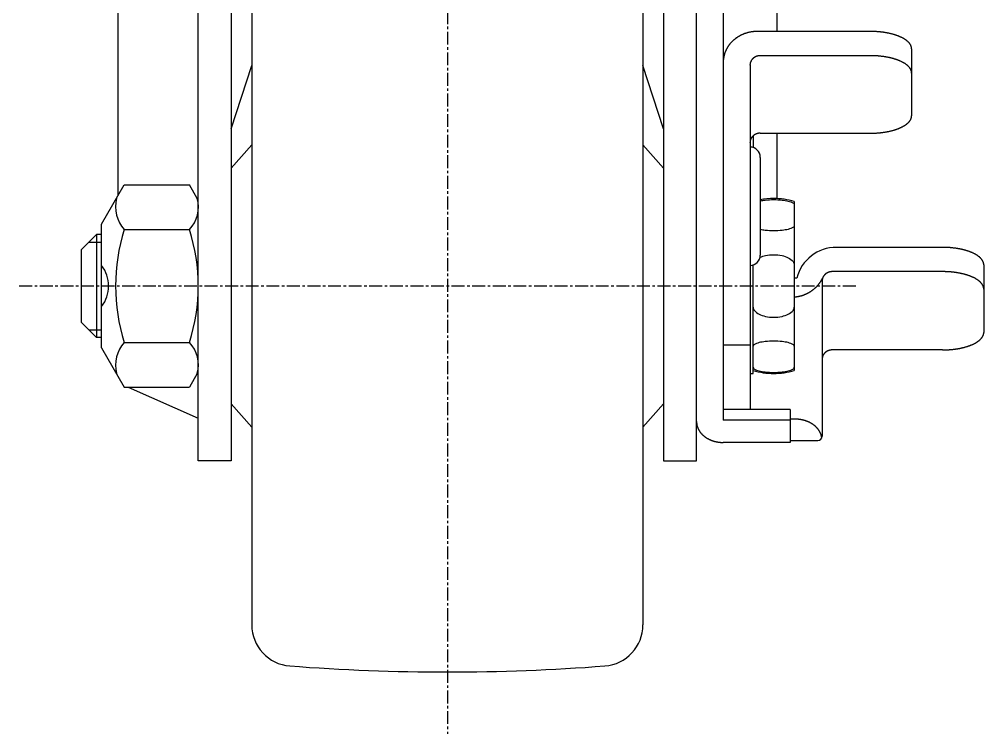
# Model space of a CAD drawing. Extents: x -2312 to -2007, y -802 to -334.
# Drawn here: x -2309 to -2215.3, y -626.9 to -557.5 of the extents above; entities that cross this region are included whole.
import ezdxf

# ---------------------------------------------------------------- set-up
doc = ezdxf.new("R2010")
doc.units = 0
doc.linetypes.add('CENTER', pattern=[2, 1.25, -0.25, 0.25, -0.25])
doc.layers.get('0').update_dxf_attribs({"linetype": 'CONTINUOUS'})
doc.layers.add('CENTER', color=1, linetype='CENTER')

msp = doc.modelspace()

# ---------------------------------------------------------------- linework, layer by layer
at = {"color": 7, "linetype": 'CONTINUOUS'}
for p, q in [((-2299.367, -532.54), (-2299.367, -574.656)), ((-2235.367, -532.54), (-2235.367, -558.669)), ((-2243.167, -600.4), (-2243.167, -546.5)), ((-2291.567, -600.4), (-2291.567, -548.54)), ((-2288.367, -548.54), (-2288.367, -600.4)), ((-2246.367, -548.54), (-2246.367, -600.4)), ((-2286.367, -550.474), (-2286.367, -616.325)), ((-2248.367, -550.474), (-2248.367, -616.325)), ((-2240.567, -552.887), (-2240.567, -596.444)), ((-2226.267, -558.669), (-2237.267, -558.669)), ((-2226.267, -561.026), (-2236.967, -561.026)), ((-2222.267, -560.36), (-2222.267, -566.864)), ((-2288.367, -568.119), (-2286.367, -561.98)), ((-2246.367, -568.119), (-2248.367, -561.98)), ((-2237.967, -561.932), (-2237.967, -595.4)), ((-2236.967, -568.554), (-2226.267, -568.554)), ((-2235.367, -568.554), (-2235.367, -574.906)), ((-2237.667, -568.815), (-2237.667, -569.946)), ((-2286.367, -569.7), (-2288.367, -571.95)), ((-2248.367, -569.7), (-2246.367, -571.95)), ((-2236.967, -570.9), (-2236.967, -580.4)), ((-2300.95, -577.4), (-2298.748, -573.585)), ((-2298.748, -573.585), (-2292.415, -573.585)), ((-2291.656, -574.9), (-2292.415, -573.585)), ((-2233.667, -575.2), (-2233.667, -591.6)), ((-2300.95, -589.4), (-2300.95, -577.4)), ((-2298.748, -577.915), (-2292.399, -577.915)), ((-2301.45, -578.4), (-2302.95, -579.9)), ((-2301.45, -578.4), (-2301.45, -588.4)), ((-2300.95, -578.4), (-2301.45, -578.4)), ((-2302.95, -579.9), (-2302.95, -586.9)), ((-2219.267, -579.647), (-2229.567, -579.647)), ((-2237.667, -589.4), (-2237.667, -581.354)), ((-2215.267, -581.338), (-2215.267, -587.92)), ((-2233.433, -582.624), (-2233.667, -582.624)), ((-2219.267, -582.004), (-2229.967, -582.004)), ((-2230.967, -582.91), (-2230.967, -598)), ((-2301.45, -588.4), (-2302.95, -586.9)), ((-2300.95, -588.4), (-2301.45, -588.4)), ((-2298.748, -588.884), (-2292.399, -588.884)), ((-2240.567, -589.11), (-2237.967, -589.11)), ((-2300.95, -589.4), (-2298.748, -593.215)), ((-2237.667, -591.9), (-2237.667, -589.4)), ((-2219.267, -589.611), (-2229.967, -589.611)), ((-2291.656, -591.9), (-2292.415, -593.215)), ((-2237.967, -591.9), (-2237.667, -591.9)), ((-2298.748, -593.215), (-2292.415, -593.215)), ((-2298.363, -593.215), (-2291.567, -596.25)), ((-2286.367, -597.1), (-2288.367, -594.85)), ((-2248.367, -597.1), (-2246.367, -594.85)), ((-2237.067, -595.4), (-2240.567, -595.4)), ((-2234.067, -595.4), (-2240.567, -595.4)), ((-2234.067, -595.4), (-2234.067, -598.604)), ((-2234.067, -596.444), (-2240.567, -596.444)), ((-2233.567, -596.341), (-2234.067, -596.341)), ((-2234.067, -598.604), (-2240.567, -598.604)), ((-2234.067, -598.4), (-2231.367, -598.4)), ((-2288.367, -600.4), (-2291.567, -600.4)), ((-2246.367, -600.4), (-2243.167, -600.4))]:
    msp.add_line(p, q, dxfattribs=at)
at = {"color": 3, "linetype": 'CONTINUOUS'}
for p, q in [((-2302.2, -579.15), (-2300.95, -579.15)), ((-2302.2, -587.65), (-2300.95, -587.65))]:
    msp.add_line(p, q, dxfattribs=at)
at = {"color": 7, "linetype": 'CONTINUOUS'}
for points in [[(-2236.967, -575.124, -0.028148), (-2236.49, -575.048, -0.025435), (-2235.667, -575.006, -0.025435), (-2234.843, -575.048, -0.034987), (-2234.252, -575.151, -0.0739), (-2233.747, -575.358, -0.264449), (-2233.667, -575.499)], [(-2233.667, -577.548, -0.264449), (-2233.747, -577.689, -0.0739), (-2234.252, -577.896, -0.034987), (-2234.843, -577.999, -0.025435), (-2235.667, -578.04, -0.025435), (-2236.49, -577.999, -0.028148), (-2236.967, -577.923, -0.028148)], [(-2236.989, -580.611, -0.054071), (-2236.476, -580.447, -0.050387), (-2235.667, -580.365, -0.050387), (-2234.857, -580.447, -0.064221), (-2234.252, -580.654, -0.103862), (-2233.788, -581.018, -0.176531), (-2233.667, -581.351)], [(-2237.667, -585.448, 0.176531), (-2237.545, -585.781, 0.103862), (-2237.081, -586.145, 0.064221), (-2236.476, -586.352, 0.050387), (-2235.667, -586.434, 0.050387), (-2234.857, -586.352, 0.064221), (-2234.252, -586.145, 0.103862), (-2233.788, -585.781, 0.176531), (-2233.667, -585.448, 0.176531)], [(-2233.667, -589.252, 0.264449), (-2233.747, -589.11, 0.0739), (-2234.252, -588.903, 0.034987), (-2234.843, -588.801, 0.025435), (-2235.667, -588.759, 0.025435), (-2236.49, -588.801, 0.034987), (-2237.081, -588.903, 0.0739), (-2237.586, -589.11, 0.264449), (-2237.667, -589.252, 0.264449)], [(-2237.667, -591.3, 0.264449), (-2237.586, -591.441, 0.0739), (-2237.081, -591.649, 0.034987), (-2236.49, -591.751, 0.025435), (-2235.667, -591.793, 0.025435), (-2234.843, -591.751, 0.034987), (-2234.252, -591.649, 0.0739), (-2233.747, -591.441, 0.264449), (-2233.667, -591.3, 0.264449)]]:
    msp.add_lwpolyline(points, format="xyb", dxfattribs=at)
for points in [[(-2237.27, -558.669, 0), (-2237.31, -558.669, 0), (-2237.35, -558.67, 0), (-2237.39, -558.671, 0), (-2237.43, -558.673, 0), (-2237.47, -558.675, 0), (-2237.51, -558.677, 0), (-2237.55, -558.68, 0), (-2237.59, -558.684, 0), (-2237.63, -558.687, 0), (-2237.67, -558.692, 0), (-2237.71, -558.696, 0), (-2237.75, -558.701, 0), (-2237.79, -558.707, 0), (-2237.83, -558.713, 0), (-2237.87, -558.72, 0), (-2237.91, -558.727, 0), (-2237.95, -558.734, 0), (-2237.99, -558.742, 0), (-2238.03, -558.75, 0), (-2238.07, -558.759, 0), (-2238.11, -558.768, 0), (-2238.15, -558.777, 0), (-2238.19, -558.787, 0), (-2238.22, -558.798, 0), (-2238.26, -558.809, 0), (-2238.3, -558.82, 0), (-2238.34, -558.832, 0), (-2238.38, -558.844, 0), (-2238.42, -558.857, 0), (-2238.45, -558.87, 0), (-2238.49, -558.883, 0), (-2238.53, -558.897, 0), (-2238.57, -558.911, 0), (-2238.6, -558.926, 0), (-2238.64, -558.941, 0), (-2238.68, -558.956, 0), (-2238.71, -558.972, 0), (-2238.75, -558.988, 0), (-2238.79, -559.005, 0), (-2238.82, -559.022, 0), (-2238.86, -559.04, 0), (-2238.89, -559.058, 0), (-2238.93, -559.076, 0), (-2238.96, -559.095, 0), (-2239, -559.114, 0), (-2239.03, -559.133, 0), (-2239.07, -559.153, 0), (-2239.1, -559.173, 0), (-2239.13, -559.194, 0), (-2239.17, -559.215, 0), (-2239.2, -559.236, 0), (-2239.23, -559.258, 0), (-2239.26, -559.28, 0), (-2239.3, -559.302, 0), (-2239.33, -559.325, 0), (-2239.36, -559.348, 0), (-2239.39, -559.371, 0), (-2239.42, -559.395, 0), (-2239.45, -559.419, 0), (-2239.48, -559.444, 0), (-2239.51, -559.469, 0), (-2239.54, -559.494, 0), (-2239.57, -559.519, 0), (-2239.6, -559.545, 0), (-2239.63, -559.571, 0), (-2239.66, -559.598, 0), (-2239.68, -559.624, 0), (-2239.71, -559.651, 0), (-2239.74, -559.679, 0), (-2239.77, -559.706, 0), (-2239.79, -559.734, 0), (-2239.82, -559.763, 0), (-2239.84, -559.791, 0), (-2239.87, -559.82, 0), (-2239.89, -559.849, 0), (-2239.92, -559.878, 0), (-2239.94, -559.908, 0), (-2239.96, -559.938, 0), (-2239.99, -559.968, 0), (-2240.01, -559.998, 0), (-2240.03, -560.029, 0), (-2240.05, -560.06, 0), (-2240.08, -560.091, 0), (-2240.1, -560.122, 0), (-2240.12, -560.154, 0), (-2240.14, -560.186, 0), (-2240.16, -560.218, 0), (-2240.18, -560.25, 0), (-2240.2, -560.283, 0), (-2240.21, -560.315, 0), (-2240.23, -560.348, 0), (-2240.25, -560.381, 0), (-2240.27, -560.414, 0), (-2240.28, -560.448, 0), (-2240.3, -560.482, 0), (-2240.32, -560.515, 0), (-2240.33, -560.549, 0), (-2240.35, -560.584, 0), (-2240.36, -560.618, 0), (-2240.37, -560.652, 0), (-2240.39, -560.687, 0), (-2240.4, -560.722, 0), (-2240.41, -560.757, 0), (-2240.42, -560.792, 0), (-2240.44, -560.827, 0), (-2240.45, -560.862, 0), (-2240.46, -560.898, 0), (-2240.47, -560.933, 0), (-2240.48, -560.969, 0), (-2240.49, -561.005, 0), (-2240.49, -561.04, 0), (-2240.5, -561.076, 0), (-2240.51, -561.112, 0), (-2240.52, -561.149, 0), (-2240.52, -561.185, 0), (-2240.53, -561.221, 0), (-2240.54, -561.257, 0), (-2240.54, -561.294, 0), (-2240.55, -561.33, 0), (-2240.55, -561.367, 0), (-2240.55, -561.403, 0), (-2240.56, -561.44, 0), (-2240.56, -561.477, 0), (-2240.56, -561.513, 0), (-2240.56, -561.55, 0), (-2240.57, -561.587, 0), (-2240.57, -561.623, 0), (-2240.57, -561.66, 0)], [(-2222.27, -560.36, 0), (-2222.27, -560.339, 0), (-2222.27, -560.318, 0), (-2222.27, -560.297, 0), (-2222.27, -560.277, 0), (-2222.27, -560.256, 0), (-2222.28, -560.235, 0), (-2222.28, -560.215, 0), (-2222.29, -560.194, 0), (-2222.29, -560.173, 0), (-2222.3, -560.153, 0), (-2222.3, -560.132, 0), (-2222.31, -560.112, 0), (-2222.32, -560.091, 0), (-2222.33, -560.071, 0), (-2222.33, -560.05, 0), (-2222.34, -560.03, 0), (-2222.35, -560.009, 0), (-2222.36, -559.989, 0), (-2222.37, -559.969, 0), (-2222.39, -559.949, 0), (-2222.4, -559.929, 0), (-2222.41, -559.909, 0), (-2222.42, -559.889, 0), (-2222.44, -559.869, 0), (-2222.45, -559.849, 0), (-2222.47, -559.829, 0), (-2222.48, -559.81, 0), (-2222.5, -559.79, 0), (-2222.52, -559.771, 0), (-2222.53, -559.751, 0), (-2222.55, -559.732, 0), (-2222.57, -559.713, 0), (-2222.59, -559.694, 0), (-2222.61, -559.675, 0), (-2222.63, -559.656, 0), (-2222.65, -559.637, 0), (-2222.67, -559.618, 0), (-2222.69, -559.6, 0), (-2222.72, -559.581, 0), (-2222.74, -559.563, 0), (-2222.76, -559.544, 0), (-2222.79, -559.526, 0), (-2222.81, -559.508, 0), (-2222.84, -559.491, 0), (-2222.86, -559.473, 0), (-2222.89, -559.455, 0), (-2222.91, -559.438, 0), (-2222.94, -559.42, 0), (-2222.97, -559.403, 0), (-2223, -559.386, 0), (-2223.02, -559.369, 0), (-2223.05, -559.353, 0), (-2223.08, -559.336, 0), (-2223.11, -559.32, 0), (-2223.14, -559.303, 0), (-2223.17, -559.287, 0), (-2223.21, -559.271, 0), (-2223.24, -559.255, 0), (-2223.27, -559.24, 0), (-2223.3, -559.224, 0), (-2223.34, -559.209, 0), (-2223.37, -559.194, 0), (-2223.4, -559.179, 0), (-2223.44, -559.164, 0), (-2223.47, -559.15, 0), (-2223.51, -559.135, 0), (-2223.54, -559.121, 0), (-2223.58, -559.107, 0), (-2223.62, -559.093, 0), (-2223.65, -559.08, 0), (-2223.69, -559.066, 0), (-2223.73, -559.053, 0), (-2223.77, -559.04, 0), (-2223.81, -559.027, 0), (-2223.84, -559.014, 0), (-2223.88, -559.002, 0), (-2223.92, -558.99, 0), (-2223.96, -558.977, 0), (-2224, -558.966, 0), (-2224.04, -558.954, 0), (-2224.09, -558.943, 0), (-2224.13, -558.931, 0), (-2224.17, -558.92, 0), (-2224.21, -558.91, 0), (-2224.25, -558.899, 0), (-2224.29, -558.889, 0), (-2224.34, -558.879, 0), (-2224.38, -558.869, 0), (-2224.42, -558.859, 0), (-2224.47, -558.85, 0), (-2224.51, -558.84, 0), (-2224.56, -558.831, 0), (-2224.6, -558.823, 0), (-2224.65, -558.814, 0), (-2224.69, -558.806, 0), (-2224.74, -558.798, 0), (-2224.78, -558.79, 0), (-2224.83, -558.782, 0), (-2224.87, -558.775, 0), (-2224.92, -558.768, 0), (-2224.97, -558.761, 0), (-2225.01, -558.754, 0), (-2225.06, -558.748, 0), (-2225.11, -558.742, 0), (-2225.15, -558.736, 0), (-2225.2, -558.73, 0), (-2225.25, -558.725, 0), (-2225.29, -558.72, 0), (-2225.34, -558.715, 0), (-2225.39, -558.71, 0), (-2225.44, -558.706, 0), (-2225.49, -558.702, 0), (-2225.53, -558.698, 0), (-2225.58, -558.694, 0), (-2225.63, -558.691, 0), (-2225.68, -558.687, 0), (-2225.73, -558.684, 0), (-2225.78, -558.682, 0), (-2225.83, -558.679, 0), (-2225.87, -558.677, 0), (-2225.92, -558.675, 0), (-2225.97, -558.674, 0), (-2226.02, -558.672, 0), (-2226.07, -558.671, 0), (-2226.12, -558.67, 0), (-2226.17, -558.67, 0), (-2226.22, -558.669, 0), (-2226.27, -558.669, 0)], [(-2236.97, -561.026, 0), (-2236.98, -561.026, 0), (-2236.99, -561.026, 0), (-2237, -561.026, 0), (-2237.02, -561.027, 0), (-2237.03, -561.027, 0), (-2237.04, -561.028, 0), (-2237.05, -561.029, 0), (-2237.06, -561.03, 0), (-2237.08, -561.031, 0), (-2237.09, -561.032, 0), (-2237.1, -561.034, 0), (-2237.11, -561.035, 0), (-2237.13, -561.037, 0), (-2237.14, -561.039, 0), (-2237.15, -561.041, 0), (-2237.16, -561.043, 0), (-2237.17, -561.045, 0), (-2237.19, -561.048, 0), (-2237.2, -561.05, 0), (-2237.21, -561.053, 0), (-2237.22, -561.055, 0), (-2237.23, -561.058, 0), (-2237.25, -561.061, 0), (-2237.26, -561.065, 0), (-2237.27, -561.068, 0), (-2237.28, -561.071, 0), (-2237.29, -561.075, 0), (-2237.3, -561.078, 0), (-2237.31, -561.082, 0), (-2237.33, -561.086, 0), (-2237.34, -561.09, 0), (-2237.35, -561.094, 0), (-2237.36, -561.099, 0), (-2237.37, -561.103, 0), (-2237.38, -561.108, 0), (-2237.39, -561.113, 0), (-2237.41, -561.117, 0), (-2237.42, -561.122, 0), (-2237.43, -561.127, 0), (-2237.44, -561.133, 0), (-2237.45, -561.138, 0), (-2237.46, -561.143, 0), (-2237.47, -561.149, 0), (-2237.48, -561.154, 0), (-2237.49, -561.16, 0), (-2237.5, -561.166, 0), (-2237.51, -561.172, 0), (-2237.52, -561.178, 0), (-2237.53, -561.184, 0), (-2237.54, -561.191, 0), (-2237.55, -561.197, 0), (-2237.56, -561.204, 0), (-2237.57, -561.211, 0), (-2237.58, -561.217, 0), (-2237.59, -561.224, 0), (-2237.6, -561.231, 0), (-2237.61, -561.238, 0), (-2237.62, -561.246, 0), (-2237.63, -561.253, 0), (-2237.64, -561.26, 0), (-2237.65, -561.268, 0), (-2237.66, -561.275, 0), (-2237.66, -561.283, 0), (-2237.67, -561.291, 0), (-2237.68, -561.299, 0), (-2237.69, -561.307, 0), (-2237.7, -561.315, 0), (-2237.71, -561.323, 0), (-2237.72, -561.331, 0), (-2237.72, -561.34, 0), (-2237.73, -561.348, 0), (-2237.74, -561.357, 0), (-2237.75, -561.366, 0), (-2237.75, -561.374, 0), (-2237.76, -561.383, 0), (-2237.77, -561.392, 0), (-2237.78, -561.401, 0), (-2237.78, -561.41, 0), (-2237.79, -561.419, 0), (-2237.8, -561.428, 0), (-2237.8, -561.438, 0), (-2237.81, -561.447, 0), (-2237.82, -561.456, 0), (-2237.82, -561.466, 0), (-2237.83, -561.475, 0), (-2237.84, -561.485, 0), (-2237.84, -561.495, 0), (-2237.85, -561.505, 0), (-2237.85, -561.514, 0), (-2237.86, -561.524, 0), (-2237.87, -561.534, 0), (-2237.87, -561.544, 0), (-2237.88, -561.554, 0), (-2237.88, -561.565, 0), (-2237.89, -561.575, 0), (-2237.89, -561.585, 0), (-2237.9, -561.595, 0), (-2237.9, -561.606, 0), (-2237.9, -561.616, 0), (-2237.91, -561.626, 0), (-2237.91, -561.637, 0), (-2237.92, -561.648, 0), (-2237.92, -561.658, 0), (-2237.92, -561.669, 0), (-2237.93, -561.679, 0), (-2237.93, -561.69, 0), (-2237.93, -561.701, 0), (-2237.94, -561.712, 0), (-2237.94, -561.722, 0), (-2237.94, -561.733, 0), (-2237.94, -561.744, 0), (-2237.95, -561.755, 0), (-2237.95, -561.766, 0), (-2237.95, -561.777, 0), (-2237.95, -561.788, 0), (-2237.96, -561.799, 0), (-2237.96, -561.81, 0), (-2237.96, -561.821, 0), (-2237.96, -561.832, 0), (-2237.96, -561.843, 0), (-2237.96, -561.854, 0), (-2237.96, -561.865, 0), (-2237.96, -561.876, 0), (-2237.97, -561.887, 0), (-2237.97, -561.898, 0), (-2237.97, -561.91, 0), (-2237.97, -561.921, 0), (-2237.97, -561.932, 0)], [(-2222.27, -562.716, 0), (-2222.27, -562.695, 0), (-2222.27, -562.674, 0), (-2222.27, -562.654, 0), (-2222.27, -562.633, 0), (-2222.27, -562.612, 0), (-2222.28, -562.592, 0), (-2222.28, -562.571, 0), (-2222.29, -562.55, 0), (-2222.29, -562.53, 0), (-2222.3, -562.509, 0), (-2222.3, -562.488, 0), (-2222.31, -562.468, 0), (-2222.32, -562.447, 0), (-2222.33, -562.427, 0), (-2222.33, -562.407, 0), (-2222.34, -562.386, 0), (-2222.35, -562.366, 0), (-2222.36, -562.346, 0), (-2222.37, -562.325, 0), (-2222.39, -562.305, 0), (-2222.4, -562.285, 0), (-2222.41, -562.265, 0), (-2222.42, -562.245, 0), (-2222.44, -562.225, 0), (-2222.45, -562.205, 0), (-2222.47, -562.186, 0), (-2222.48, -562.166, 0), (-2222.5, -562.146, 0), (-2222.52, -562.127, 0), (-2222.53, -562.108, 0), (-2222.55, -562.088, 0), (-2222.57, -562.069, 0), (-2222.59, -562.05, 0), (-2222.61, -562.031, 0), (-2222.63, -562.012, 0), (-2222.65, -561.993, 0), (-2222.67, -561.975, 0), (-2222.69, -561.956, 0), (-2222.72, -561.937, 0), (-2222.74, -561.919, 0), (-2222.76, -561.901, 0), (-2222.79, -561.883, 0), (-2222.81, -561.865, 0), (-2222.84, -561.847, 0), (-2222.86, -561.829, 0), (-2222.89, -561.812, 0), (-2222.91, -561.794, 0), (-2222.94, -561.777, 0), (-2222.97, -561.76, 0), (-2223, -561.743, 0), (-2223.02, -561.726, 0), (-2223.05, -561.709, 0), (-2223.08, -561.692, 0), (-2223.11, -561.676, 0), (-2223.14, -561.66, 0), (-2223.17, -561.644, 0), (-2223.21, -561.628, 0), (-2223.24, -561.612, 0), (-2223.27, -561.596, 0), (-2223.3, -561.581, 0), (-2223.34, -561.565, 0), (-2223.37, -561.55, 0), (-2223.4, -561.535, 0), (-2223.44, -561.521, 0), (-2223.47, -561.506, 0), (-2223.51, -561.492, 0), (-2223.54, -561.477, 0), (-2223.58, -561.463, 0), (-2223.62, -561.45, 0), (-2223.65, -561.436, 0), (-2223.69, -561.422, 0), (-2223.73, -561.409, 0), (-2223.77, -561.396, 0), (-2223.81, -561.383, 0), (-2223.84, -561.371, 0), (-2223.88, -561.358, 0), (-2223.92, -561.346, 0), (-2223.96, -561.334, 0), (-2224, -561.322, 0), (-2224.04, -561.31, 0), (-2224.09, -561.299, 0), (-2224.13, -561.288, 0), (-2224.17, -561.277, 0), (-2224.21, -561.266, 0), (-2224.25, -561.255, 0), (-2224.29, -561.245, 0), (-2224.34, -561.235, 0), (-2224.38, -561.225, 0), (-2224.42, -561.215, 0), (-2224.47, -561.206, 0), (-2224.51, -561.197, 0), (-2224.56, -561.188, 0), (-2224.6, -561.179, 0), (-2224.65, -561.171, 0), (-2224.69, -561.162, 0), (-2224.74, -561.154, 0), (-2224.78, -561.146, 0), (-2224.83, -561.139, 0), (-2224.87, -561.131, 0), (-2224.92, -561.124, 0), (-2224.97, -561.117, 0), (-2225.01, -561.111, 0), (-2225.06, -561.104, 0), (-2225.11, -561.098, 0), (-2225.15, -561.092, 0), (-2225.2, -561.087, 0), (-2225.25, -561.081, 0), (-2225.29, -561.076, 0), (-2225.34, -561.071, 0), (-2225.39, -561.067, 0), (-2225.44, -561.062, 0), (-2225.49, -561.058, 0), (-2225.53, -561.054, 0), (-2225.58, -561.05, 0), (-2225.63, -561.047, 0), (-2225.68, -561.044, 0), (-2225.73, -561.041, 0), (-2225.78, -561.038, 0), (-2225.83, -561.036, 0), (-2225.87, -561.034, 0), (-2225.92, -561.032, 0), (-2225.97, -561.03, 0), (-2226.02, -561.029, 0), (-2226.07, -561.028, 0), (-2226.12, -561.027, 0), (-2226.17, -561.026, 0), (-2226.22, -561.026, 0), (-2226.27, -561.026, 0)], [(-2226.27, -568.554, 0), (-2226.22, -568.554, 0), (-2226.17, -568.554, 0), (-2226.12, -568.553, 0), (-2226.07, -568.552, 0), (-2226.02, -568.551, 0), (-2225.97, -568.55, 0), (-2225.92, -568.548, 0), (-2225.87, -568.546, 0), (-2225.83, -568.544, 0), (-2225.78, -568.542, 0), (-2225.73, -568.539, 0), (-2225.68, -568.536, 0), (-2225.63, -568.533, 0), (-2225.58, -568.529, 0), (-2225.53, -568.526, 0), (-2225.49, -568.522, 0), (-2225.44, -568.518, 0), (-2225.39, -568.513, 0), (-2225.34, -568.509, 0), (-2225.29, -568.504, 0), (-2225.25, -568.499, 0), (-2225.2, -568.493, 0), (-2225.15, -568.487, 0), (-2225.11, -568.482, 0), (-2225.06, -568.475, 0), (-2225.01, -568.469, 0), (-2224.97, -568.462, 0), (-2224.92, -568.456, 0), (-2224.87, -568.448, 0), (-2224.83, -568.441, 0), (-2224.78, -568.434, 0), (-2224.74, -568.426, 0), (-2224.69, -568.418, 0), (-2224.65, -568.409, 0), (-2224.6, -568.401, 0), (-2224.56, -568.392, 0), (-2224.51, -568.383, 0), (-2224.47, -568.374, 0), (-2224.42, -568.364, 0), (-2224.38, -568.355, 0), (-2224.34, -568.345, 0), (-2224.29, -568.335, 0), (-2224.25, -568.324, 0), (-2224.21, -568.314, 0), (-2224.17, -568.303, 0), (-2224.13, -568.292, 0), (-2224.09, -568.281, 0), (-2224.04, -568.269, 0), (-2224, -568.258, 0), (-2223.96, -568.246, 0), (-2223.92, -568.234, 0), (-2223.88, -568.222, 0), (-2223.84, -568.209, 0), (-2223.81, -568.197, 0), (-2223.77, -568.184, 0), (-2223.73, -568.171, 0), (-2223.69, -568.157, 0), (-2223.65, -568.144, 0), (-2223.62, -568.13, 0), (-2223.58, -568.116, 0), (-2223.54, -568.102, 0), (-2223.51, -568.088, 0), (-2223.47, -568.074, 0), (-2223.44, -568.059, 0), (-2223.4, -568.044, 0), (-2223.37, -568.03, 0), (-2223.34, -568.014, 0), (-2223.3, -567.999, 0), (-2223.27, -567.984, 0), (-2223.24, -567.968, 0), (-2223.21, -567.952, 0), (-2223.17, -567.936, 0), (-2223.14, -567.92, 0), (-2223.11, -567.904, 0), (-2223.08, -567.887, 0), (-2223.05, -567.871, 0), (-2223.02, -567.854, 0), (-2223, -567.837, 0), (-2222.97, -567.82, 0), (-2222.94, -567.803, 0), (-2222.91, -567.786, 0), (-2222.89, -567.768, 0), (-2222.86, -567.751, 0), (-2222.84, -567.733, 0), (-2222.81, -567.715, 0), (-2222.79, -567.697, 0), (-2222.76, -567.679, 0), (-2222.74, -567.661, 0), (-2222.72, -567.642, 0), (-2222.69, -567.624, 0), (-2222.67, -567.605, 0), (-2222.65, -567.587, 0), (-2222.63, -567.568, 0), (-2222.61, -567.549, 0), (-2222.59, -567.53, 0), (-2222.57, -567.511, 0), (-2222.55, -567.492, 0), (-2222.53, -567.472, 0), (-2222.52, -567.453, 0), (-2222.5, -567.433, 0), (-2222.48, -567.414, 0), (-2222.47, -567.394, 0), (-2222.45, -567.374, 0), (-2222.44, -567.355, 0), (-2222.42, -567.335, 0), (-2222.41, -567.315, 0), (-2222.4, -567.295, 0), (-2222.39, -567.275, 0), (-2222.37, -567.254, 0), (-2222.36, -567.234, 0), (-2222.35, -567.214, 0), (-2222.34, -567.194, 0), (-2222.33, -567.173, 0), (-2222.33, -567.153, 0), (-2222.32, -567.132, 0), (-2222.31, -567.112, 0), (-2222.3, -567.091, 0), (-2222.3, -567.071, 0), (-2222.29, -567.05, 0), (-2222.29, -567.03, 0), (-2222.28, -567.009, 0), (-2222.28, -566.988, 0), (-2222.27, -566.968, 0), (-2222.27, -566.947, 0), (-2222.27, -566.926, 0), (-2222.27, -566.905, 0), (-2222.27, -566.885, 0), (-2222.27, -566.864, 0)], [(-2236.97, -568.554, 0), (-2236.98, -568.554, 0), (-2236.99, -568.555, 0), (-2237, -568.555, 0), (-2237.02, -568.555, 0), (-2237.03, -568.556, 0), (-2237.04, -568.557, 0), (-2237.05, -568.558, 0), (-2237.06, -568.559, 0), (-2237.08, -568.56, 0), (-2237.09, -568.561, 0), (-2237.1, -568.563, 0), (-2237.11, -568.564, 0), (-2237.13, -568.566, 0), (-2237.14, -568.568, 0), (-2237.15, -568.57, 0), (-2237.16, -568.572, 0), (-2237.17, -568.574, 0), (-2237.19, -568.577, 0), (-2237.2, -568.579, 0), (-2237.21, -568.582, 0), (-2237.22, -568.584, 0), (-2237.23, -568.587, 0), (-2237.25, -568.59, 0), (-2237.26, -568.594, 0), (-2237.27, -568.597, 0), (-2237.28, -568.6, 0), (-2237.29, -568.604, 0), (-2237.3, -568.608, 0), (-2237.31, -568.612, 0), (-2237.33, -568.615, 0), (-2237.34, -568.62, 0), (-2237.35, -568.624, 0), (-2237.36, -568.628, 0), (-2237.37, -568.633, 0), (-2237.38, -568.637, 0), (-2237.39, -568.642, 0), (-2237.41, -568.647, 0), (-2237.42, -568.652, 0), (-2237.43, -568.657, 0), (-2237.44, -568.662, 0), (-2237.45, -568.667, 0), (-2237.46, -568.673, 0), (-2237.47, -568.678, 0), (-2237.48, -568.684, 0), (-2237.49, -568.69, 0), (-2237.5, -568.696, 0), (-2237.51, -568.702, 0), (-2237.52, -568.708, 0), (-2237.53, -568.714, 0), (-2237.54, -568.721, 0), (-2237.55, -568.727, 0), (-2237.56, -568.734, 0), (-2237.57, -568.741, 0), (-2237.58, -568.747, 0), (-2237.59, -568.754, 0), (-2237.6, -568.761, 0), (-2237.61, -568.769, 0), (-2237.62, -568.776, 0), (-2237.63, -568.783, 0), (-2237.64, -568.791, 0), (-2237.65, -568.798, 0), (-2237.66, -568.806, 0), (-2237.66, -568.814, 0), (-2237.67, -568.822, 0), (-2237.68, -568.829, 0), (-2237.69, -568.838, 0), (-2237.7, -568.846, 0), (-2237.71, -568.854, 0), (-2237.72, -568.862, 0), (-2237.72, -568.871, 0), (-2237.73, -568.879, 0), (-2237.74, -568.888, 0), (-2237.75, -568.897, 0), (-2237.75, -568.905, 0), (-2237.76, -568.914, 0), (-2237.77, -568.923, 0), (-2237.78, -568.932, 0), (-2237.78, -568.941, 0), (-2237.79, -568.95, 0), (-2237.8, -568.96, 0), (-2237.8, -568.969, 0), (-2237.81, -568.979, 0), (-2237.82, -568.988, 0), (-2237.82, -568.998, 0), (-2237.83, -569.007, 0), (-2237.84, -569.017, 0), (-2237.84, -569.027, 0), (-2237.85, -569.037, 0), (-2237.85, -569.046, 0), (-2237.86, -569.056, 0), (-2237.87, -569.066, 0), (-2237.87, -569.077, 0), (-2237.88, -569.087, 0), (-2237.88, -569.097, 0), (-2237.89, -569.107, 0), (-2237.89, -569.117, 0), (-2237.9, -569.128, 0), (-2237.9, -569.138, 0), (-2237.9, -569.149, 0), (-2237.91, -569.159, 0), (-2237.91, -569.17, 0), (-2237.92, -569.18, 0), (-2237.92, -569.191, 0), (-2237.92, -569.202, 0), (-2237.93, -569.212, 0), (-2237.93, -569.223, 0), (-2237.93, -569.234, 0), (-2237.94, -569.245, 0), (-2237.94, -569.256, 0), (-2237.94, -569.267, 0), (-2237.94, -569.278, 0), (-2237.95, -569.289, 0), (-2237.95, -569.3, 0), (-2237.95, -569.311, 0), (-2237.95, -569.322, 0), (-2237.96, -569.333, 0), (-2237.96, -569.344, 0), (-2237.96, -569.355, 0), (-2237.96, -569.366, 0), (-2237.96, -569.377, 0), (-2237.96, -569.388, 0), (-2237.96, -569.399, 0), (-2237.96, -569.411, 0), (-2237.97, -569.422, 0), (-2237.97, -569.433, 0), (-2237.97, -569.444, 0), (-2237.97, -569.455, 0), (-2237.97, -569.467, 0)], [(-2215.27, -581.338, 0), (-2215.27, -581.317, 0), (-2215.27, -581.296, 0), (-2215.27, -581.276, 0), (-2215.27, -581.255, 0), (-2215.27, -581.234, 0), (-2215.28, -581.213, 0), (-2215.28, -581.193, 0), (-2215.29, -581.172, 0), (-2215.29, -581.151, 0), (-2215.3, -581.131, 0), (-2215.3, -581.11, 0), (-2215.31, -581.09, 0), (-2215.32, -581.069, 0), (-2215.33, -581.049, 0), (-2215.33, -581.028, 0), (-2215.34, -581.008, 0), (-2215.35, -580.988, 0), (-2215.36, -580.967, 0), (-2215.37, -580.947, 0), (-2215.39, -580.927, 0), (-2215.4, -580.907, 0), (-2215.41, -580.887, 0), (-2215.42, -580.867, 0), (-2215.44, -580.847, 0), (-2215.45, -580.827, 0), (-2215.47, -580.808, 0), (-2215.48, -580.788, 0), (-2215.5, -580.768, 0), (-2215.52, -580.749, 0), (-2215.53, -580.729, 0), (-2215.55, -580.71, 0), (-2215.57, -580.691, 0), (-2215.59, -580.672, 0), (-2215.61, -580.653, 0), (-2215.63, -580.634, 0), (-2215.65, -580.615, 0), (-2215.67, -580.596, 0), (-2215.69, -580.578, 0), (-2215.72, -580.559, 0), (-2215.74, -580.541, 0), (-2215.76, -580.523, 0), (-2215.79, -580.505, 0), (-2215.81, -580.487, 0), (-2215.84, -580.469, 0), (-2215.86, -580.451, 0), (-2215.89, -580.433, 0), (-2215.91, -580.416, 0), (-2215.94, -580.399, 0), (-2215.97, -580.381, 0), (-2216, -580.364, 0), (-2216.02, -580.348, 0), (-2216.05, -580.331, 0), (-2216.08, -580.314, 0), (-2216.11, -580.298, 0), (-2216.14, -580.282, 0), (-2216.17, -580.265, 0), (-2216.21, -580.249, 0), (-2216.24, -580.234, 0), (-2216.27, -580.218, 0), (-2216.3, -580.203, 0), (-2216.34, -580.187, 0), (-2216.37, -580.172, 0), (-2216.4, -580.157, 0), (-2216.44, -580.142, 0), (-2216.47, -580.128, 0), (-2216.51, -580.113, 0), (-2216.54, -580.099, 0), (-2216.58, -580.085, 0), (-2216.62, -580.071, 0), (-2216.65, -580.058, 0), (-2216.69, -580.044, 0), (-2216.73, -580.031, 0), (-2216.77, -580.018, 0), (-2216.81, -580.005, 0), (-2216.84, -579.992, 0), (-2216.88, -579.98, 0), (-2216.92, -579.968, 0), (-2216.96, -579.956, 0), (-2217, -579.944, 0), (-2217.04, -579.932, 0), (-2217.09, -579.921, 0), (-2217.13, -579.91, 0), (-2217.17, -579.899, 0), (-2217.21, -579.888, 0), (-2217.25, -579.877, 0), (-2217.29, -579.867, 0), (-2217.34, -579.857, 0), (-2217.38, -579.847, 0), (-2217.42, -579.837, 0), (-2217.47, -579.828, 0), (-2217.51, -579.819, 0), (-2217.56, -579.81, 0), (-2217.6, -579.801, 0), (-2217.65, -579.792, 0), (-2217.69, -579.784, 0), (-2217.74, -579.776, 0), (-2217.78, -579.768, 0), (-2217.83, -579.761, 0), (-2217.87, -579.753, 0), (-2217.92, -579.746, 0), (-2217.97, -579.739, 0), (-2218.01, -579.733, 0), (-2218.06, -579.726, 0), (-2218.11, -579.72, 0), (-2218.15, -579.714, 0), (-2218.2, -579.709, 0), (-2218.25, -579.703, 0), (-2218.29, -579.698, 0), (-2218.34, -579.693, 0), (-2218.39, -579.688, 0), (-2218.44, -579.684, 0), (-2218.49, -579.68, 0), (-2218.53, -579.676, 0), (-2218.58, -579.672, 0), (-2218.63, -579.669, 0), (-2218.68, -579.666, 0), (-2218.73, -579.663, 0), (-2218.78, -579.66, 0), (-2218.83, -579.658, 0), (-2218.87, -579.655, 0), (-2218.92, -579.654, 0), (-2218.97, -579.652, 0), (-2219.02, -579.651, 0), (-2219.07, -579.649, 0), (-2219.12, -579.648, 0), (-2219.17, -579.648, 0), (-2219.22, -579.647, 0), (-2219.27, -579.647, 0)], [(-2233.67, -584.459, 0), (-2233.64, -584.458, 0), (-2233.61, -584.456, 0), (-2233.59, -584.454, 0), (-2233.56, -584.451, 0), (-2233.54, -584.449, 0), (-2233.51, -584.446, 0), (-2233.48, -584.443, 0), (-2233.46, -584.44, 0), (-2233.43, -584.436, 0), (-2233.4, -584.432, 0), (-2233.38, -584.428, 0), (-2233.35, -584.424, 0), (-2233.33, -584.42, 0), (-2233.3, -584.415, 0), (-2233.27, -584.41, 0), (-2233.25, -584.405, 0), (-2233.22, -584.4, 0), (-2233.19, -584.394, 0), (-2233.17, -584.388, 0), (-2233.14, -584.382, 0), (-2233.12, -584.376, 0), (-2233.09, -584.37, 0), (-2233.06, -584.363, 0), (-2233.04, -584.356, 0), (-2233.01, -584.349, 0), (-2232.98, -584.342, 0), (-2232.96, -584.334, 0), (-2232.93, -584.327, 0), (-2232.91, -584.319, 0), (-2232.88, -584.31, 0), (-2232.86, -584.302, 0), (-2232.83, -584.293, 0), (-2232.8, -584.284, 0), (-2232.78, -584.275, 0), (-2232.75, -584.266, 0), (-2232.73, -584.257, 0), (-2232.7, -584.247, 0), (-2232.68, -584.237, 0), (-2232.65, -584.227, 0), (-2232.63, -584.217, 0), (-2232.6, -584.206, 0), (-2232.58, -584.195, 0), (-2232.55, -584.184, 0), (-2232.53, -584.173, 0), (-2232.5, -584.162, 0), (-2232.48, -584.15, 0), (-2232.45, -584.139, 0), (-2232.43, -584.127, 0), (-2232.4, -584.114, 0), (-2232.38, -584.102, 0), (-2232.35, -584.09, 0), (-2232.33, -584.077, 0), (-2232.31, -584.064, 0), (-2232.28, -584.051, 0), (-2232.26, -584.037, 0), (-2232.23, -584.024, 0), (-2232.21, -584.01, 0), (-2232.19, -583.996, 0), (-2232.16, -583.982, 0), (-2232.14, -583.968, 0), (-2232.12, -583.953, 0), (-2232.09, -583.939, 0), (-2232.07, -583.924, 0), (-2232.05, -583.909, 0), (-2232.02, -583.894, 0), (-2232, -583.878, 0), (-2231.98, -583.863, 0), (-2231.96, -583.847, 0), (-2231.93, -583.831, 0), (-2231.91, -583.815, 0), (-2231.89, -583.799, 0), (-2231.87, -583.782, 0), (-2231.85, -583.766, 0), (-2231.83, -583.749, 0), (-2231.8, -583.732, 0), (-2231.78, -583.715, 0), (-2231.76, -583.698, 0), (-2231.74, -583.68, 0), (-2231.72, -583.663, 0), (-2231.7, -583.645, 0), (-2231.68, -583.627, 0), (-2231.66, -583.609, 0), (-2231.64, -583.591, 0), (-2231.62, -583.573, 0), (-2231.6, -583.554, 0), (-2231.58, -583.535, 0), (-2231.56, -583.517, 0), (-2231.54, -583.498, 0), (-2231.52, -583.479, 0), (-2231.5, -583.46, 0), (-2231.48, -583.44, 0), (-2231.46, -583.421, 0), (-2231.45, -583.401, 0), (-2231.43, -583.381, 0), (-2231.41, -583.361, 0), (-2231.39, -583.341, 0), (-2231.37, -583.321, 0), (-2231.36, -583.301, 0), (-2231.34, -583.281, 0), (-2231.32, -583.26, 0), (-2231.3, -583.239, 0), (-2231.29, -583.219, 0), (-2231.27, -583.198, 0), (-2231.25, -583.177, 0), (-2231.24, -583.156, 0), (-2231.22, -583.135, 0), (-2231.21, -583.113, 0), (-2231.19, -583.092, 0), (-2231.18, -583.07, 0), (-2231.16, -583.049, 0), (-2231.14, -583.027, 0), (-2231.13, -583.005, 0), (-2231.12, -582.983, 0), (-2231.1, -582.961, 0), (-2231.09, -582.939, 0), (-2231.07, -582.917, 0), (-2231.06, -582.895, 0), (-2231.05, -582.872, 0), (-2231.03, -582.85, 0), (-2231.02, -582.827, 0), (-2231.01, -582.804, 0), (-2230.99, -582.782, 0), (-2230.98, -582.759, 0), (-2230.97, -582.736, 0), (-2230.96, -582.713, 0), (-2230.95, -582.69, 0), (-2230.93, -582.667, 0), (-2230.92, -582.644, 0)], [(-2229.97, -582.004, 0), (-2229.98, -582.004, 0), (-2229.99, -582.004, 0), (-2230, -582.004, 0), (-2230.02, -582.005, 0), (-2230.03, -582.005, 0), (-2230.04, -582.006, 0), (-2230.05, -582.007, 0), (-2230.06, -582.008, 0), (-2230.08, -582.009, 0), (-2230.09, -582.011, 0), (-2230.1, -582.012, 0), (-2230.11, -582.014, 0), (-2230.13, -582.015, 0), (-2230.14, -582.017, 0), (-2230.15, -582.019, 0), (-2230.16, -582.021, 0), (-2230.17, -582.023, 0), (-2230.19, -582.026, 0), (-2230.2, -582.028, 0), (-2230.21, -582.031, 0), (-2230.22, -582.034, 0), (-2230.23, -582.037, 0), (-2230.25, -582.04, 0), (-2230.26, -582.043, 0), (-2230.27, -582.046, 0), (-2230.28, -582.049, 0), (-2230.29, -582.053, 0), (-2230.3, -582.057, 0), (-2230.31, -582.061, 0), (-2230.33, -582.064, 0), (-2230.34, -582.069, 0), (-2230.35, -582.073, 0), (-2230.36, -582.077, 0), (-2230.37, -582.081, 0), (-2230.38, -582.086, 0), (-2230.39, -582.091, 0), (-2230.41, -582.096, 0), (-2230.42, -582.101, 0), (-2230.43, -582.106, 0), (-2230.44, -582.111, 0), (-2230.45, -582.116, 0), (-2230.46, -582.121, 0), (-2230.47, -582.127, 0), (-2230.48, -582.133, 0), (-2230.49, -582.138, 0), (-2230.5, -582.144, 0), (-2230.51, -582.15, 0), (-2230.52, -582.156, 0), (-2230.53, -582.163, 0), (-2230.54, -582.169, 0), (-2230.55, -582.176, 0), (-2230.56, -582.182, 0), (-2230.57, -582.189, 0), (-2230.58, -582.196, 0), (-2230.59, -582.202, 0), (-2230.6, -582.209, 0), (-2230.61, -582.217, 0), (-2230.62, -582.224, 0), (-2230.63, -582.231, 0), (-2230.64, -582.239, 0), (-2230.65, -582.246, 0), (-2230.66, -582.254, 0), (-2230.66, -582.261, 0), (-2230.67, -582.269, 0), (-2230.68, -582.277, 0), (-2230.69, -582.285, 0), (-2230.7, -582.293, 0), (-2230.71, -582.301, 0), (-2230.72, -582.31, 0), (-2230.72, -582.318, 0), (-2230.73, -582.327, 0), (-2230.74, -582.335, 0), (-2230.75, -582.344, 0), (-2230.75, -582.352, 0), (-2230.76, -582.361, 0), (-2230.77, -582.37, 0), (-2230.78, -582.379, 0), (-2230.78, -582.388, 0), (-2230.79, -582.397, 0), (-2230.8, -582.407, 0), (-2230.8, -582.416, 0), (-2230.81, -582.425, 0), (-2230.82, -582.435, 0), (-2230.82, -582.444, 0), (-2230.83, -582.454, 0), (-2230.84, -582.463, 0), (-2230.84, -582.473, 0), (-2230.85, -582.483, 0), (-2230.85, -582.493, 0), (-2230.86, -582.503, 0), (-2230.87, -582.513, 0), (-2230.87, -582.523, 0), (-2230.88, -582.533, 0), (-2230.88, -582.543, 0), (-2230.89, -582.553, 0), (-2230.89, -582.563, 0), (-2230.9, -582.574, 0), (-2230.9, -582.584, 0), (-2230.9, -582.594, 0), (-2230.91, -582.605, 0), (-2230.91, -582.615, 0), (-2230.92, -582.626, 0), (-2230.92, -582.636, 0), (-2230.92, -582.647, 0), (-2230.93, -582.658, 0), (-2230.93, -582.668, 0), (-2230.93, -582.679, 0), (-2230.94, -582.69, 0), (-2230.94, -582.701, 0), (-2230.94, -582.711, 0), (-2230.94, -582.722, 0), (-2230.95, -582.733, 0), (-2230.95, -582.744, 0), (-2230.95, -582.755, 0), (-2230.95, -582.766, 0), (-2230.96, -582.777, 0), (-2230.96, -582.788, 0), (-2230.96, -582.799, 0), (-2230.96, -582.81, 0), (-2230.96, -582.821, 0), (-2230.96, -582.832, 0), (-2230.96, -582.843, 0), (-2230.96, -582.854, 0), (-2230.97, -582.866, 0), (-2230.97, -582.877, 0), (-2230.97, -582.888, 0), (-2230.97, -582.899, 0), (-2230.97, -582.91, 0)], [(-2215.27, -583.694, 0), (-2215.27, -583.673, 0), (-2215.27, -583.653, 0), (-2215.27, -583.632, 0), (-2215.27, -583.611, 0), (-2215.27, -583.591, 0), (-2215.28, -583.57, 0), (-2215.28, -583.549, 0), (-2215.29, -583.529, 0), (-2215.29, -583.508, 0), (-2215.3, -583.487, 0), (-2215.3, -583.467, 0), (-2215.31, -583.446, 0), (-2215.32, -583.426, 0), (-2215.33, -583.405, 0), (-2215.33, -583.385, 0), (-2215.34, -583.364, 0), (-2215.35, -583.344, 0), (-2215.36, -583.324, 0), (-2215.37, -583.304, 0), (-2215.39, -583.283, 0), (-2215.4, -583.263, 0), (-2215.41, -583.243, 0), (-2215.42, -583.223, 0), (-2215.44, -583.203, 0), (-2215.45, -583.184, 0), (-2215.47, -583.164, 0), (-2215.48, -583.144, 0), (-2215.5, -583.125, 0), (-2215.52, -583.105, 0), (-2215.53, -583.086, 0), (-2215.55, -583.067, 0), (-2215.57, -583.047, 0), (-2215.59, -583.028, 0), (-2215.61, -583.009, 0), (-2215.63, -582.99, 0), (-2215.65, -582.971, 0), (-2215.67, -582.953, 0), (-2215.69, -582.934, 0), (-2215.72, -582.916, 0), (-2215.74, -582.897, 0), (-2215.76, -582.879, 0), (-2215.79, -582.861, 0), (-2215.81, -582.843, 0), (-2215.84, -582.825, 0), (-2215.86, -582.807, 0), (-2215.89, -582.79, 0), (-2215.91, -582.772, 0), (-2215.94, -582.755, 0), (-2215.97, -582.738, 0), (-2216, -582.721, 0), (-2216.02, -582.704, 0), (-2216.05, -582.687, 0), (-2216.08, -582.671, 0), (-2216.11, -582.654, 0), (-2216.14, -582.638, 0), (-2216.17, -582.622, 0), (-2216.21, -582.606, 0), (-2216.24, -582.59, 0), (-2216.27, -582.574, 0), (-2216.3, -582.559, 0), (-2216.34, -582.544, 0), (-2216.37, -582.529, 0), (-2216.4, -582.514, 0), (-2216.44, -582.499, 0), (-2216.47, -582.484, 0), (-2216.51, -582.47, 0), (-2216.54, -582.456, 0), (-2216.58, -582.442, 0), (-2216.62, -582.428, 0), (-2216.65, -582.414, 0), (-2216.69, -582.401, 0), (-2216.73, -582.387, 0), (-2216.77, -582.374, 0), (-2216.81, -582.362, 0), (-2216.84, -582.349, 0), (-2216.88, -582.336, 0), (-2216.92, -582.324, 0), (-2216.96, -582.312, 0), (-2217, -582.3, 0), (-2217.04, -582.289, 0), (-2217.09, -582.277, 0), (-2217.13, -582.266, 0), (-2217.17, -582.255, 0), (-2217.21, -582.244, 0), (-2217.25, -582.234, 0), (-2217.29, -582.223, 0), (-2217.34, -582.213, 0), (-2217.38, -582.203, 0), (-2217.42, -582.194, 0), (-2217.47, -582.184, 0), (-2217.51, -582.175, 0), (-2217.56, -582.166, 0), (-2217.6, -582.157, 0), (-2217.65, -582.149, 0), (-2217.69, -582.14, 0), (-2217.74, -582.132, 0), (-2217.78, -582.125, 0), (-2217.83, -582.117, 0), (-2217.87, -582.11, 0), (-2217.92, -582.103, 0), (-2217.97, -582.096, 0), (-2218.01, -582.089, 0), (-2218.06, -582.083, 0), (-2218.11, -582.077, 0), (-2218.15, -582.071, 0), (-2218.2, -582.065, 0), (-2218.25, -582.06, 0), (-2218.29, -582.054, 0), (-2218.34, -582.049, 0), (-2218.39, -582.045, 0), (-2218.44, -582.04, 0), (-2218.49, -582.036, 0), (-2218.53, -582.032, 0), (-2218.58, -582.029, 0), (-2218.63, -582.025, 0), (-2218.68, -582.022, 0), (-2218.73, -582.019, 0), (-2218.78, -582.016, 0), (-2218.83, -582.014, 0), (-2218.87, -582.012, 0), (-2218.92, -582.01, 0), (-2218.97, -582.008, 0), (-2219.02, -582.007, 0), (-2219.07, -582.006, 0), (-2219.12, -582.005, 0), (-2219.17, -582.004, 0), (-2219.22, -582.004, 0), (-2219.27, -582.004, 0)], [(-2219.27, -589.611, 0), (-2219.22, -589.611, 0), (-2219.17, -589.61, 0), (-2219.12, -589.61, 0), (-2219.07, -589.609, 0), (-2219.02, -589.608, 0), (-2218.97, -589.606, 0), (-2218.92, -589.605, 0), (-2218.87, -589.603, 0), (-2218.83, -589.601, 0), (-2218.78, -589.598, 0), (-2218.73, -589.595, 0), (-2218.68, -589.593, 0), (-2218.63, -589.589, 0), (-2218.58, -589.586, 0), (-2218.53, -589.582, 0), (-2218.49, -589.578, 0), (-2218.44, -589.574, 0), (-2218.39, -589.57, 0), (-2218.34, -589.565, 0), (-2218.29, -589.56, 0), (-2218.25, -589.555, 0), (-2218.2, -589.55, 0), (-2218.15, -589.544, 0), (-2218.11, -589.538, 0), (-2218.06, -589.532, 0), (-2218.01, -589.526, 0), (-2217.97, -589.519, 0), (-2217.92, -589.512, 0), (-2217.87, -589.505, 0), (-2217.83, -589.498, 0), (-2217.78, -589.49, 0), (-2217.74, -589.482, 0), (-2217.69, -589.474, 0), (-2217.65, -589.466, 0), (-2217.6, -589.457, 0), (-2217.56, -589.449, 0), (-2217.51, -589.44, 0), (-2217.47, -589.43, 0), (-2217.42, -589.421, 0), (-2217.38, -589.411, 0), (-2217.34, -589.401, 0), (-2217.29, -589.391, 0), (-2217.25, -589.381, 0), (-2217.21, -589.37, 0), (-2217.17, -589.36, 0), (-2217.13, -589.349, 0), (-2217.09, -589.337, 0), (-2217.04, -589.326, 0), (-2217, -589.314, 0), (-2216.96, -589.303, 0), (-2216.92, -589.29, 0), (-2216.88, -589.278, 0), (-2216.84, -589.266, 0), (-2216.81, -589.253, 0), (-2216.77, -589.24, 0), (-2216.73, -589.227, 0), (-2216.69, -589.214, 0), (-2216.65, -589.2, 0), (-2216.62, -589.187, 0), (-2216.58, -589.173, 0), (-2216.54, -589.159, 0), (-2216.51, -589.145, 0), (-2216.47, -589.13, 0), (-2216.44, -589.116, 0), (-2216.4, -589.101, 0), (-2216.37, -589.086, 0), (-2216.34, -589.071, 0), (-2216.3, -589.056, 0), (-2216.27, -589.04, 0), (-2216.24, -589.025, 0), (-2216.21, -589.009, 0), (-2216.17, -588.993, 0), (-2216.14, -588.977, 0), (-2216.11, -588.96, 0), (-2216.08, -588.944, 0), (-2216.05, -588.927, 0), (-2216.02, -588.911, 0), (-2216, -588.894, 0), (-2215.97, -588.877, 0), (-2215.94, -588.86, 0), (-2215.91, -588.842, 0), (-2215.89, -588.825, 0), (-2215.86, -588.807, 0), (-2215.84, -588.789, 0), (-2215.81, -588.772, 0), (-2215.79, -588.754, 0), (-2215.76, -588.736, 0), (-2215.74, -588.717, 0), (-2215.72, -588.699, 0), (-2215.69, -588.68, 0), (-2215.67, -588.662, 0), (-2215.65, -588.643, 0), (-2215.63, -588.624, 0), (-2215.61, -588.605, 0), (-2215.59, -588.586, 0), (-2215.57, -588.567, 0), (-2215.55, -588.548, 0), (-2215.53, -588.529, 0), (-2215.52, -588.509, 0), (-2215.5, -588.49, 0), (-2215.48, -588.47, 0), (-2215.47, -588.451, 0), (-2215.45, -588.431, 0), (-2215.44, -588.411, 0), (-2215.42, -588.391, 0), (-2215.41, -588.371, 0), (-2215.4, -588.351, 0), (-2215.39, -588.331, 0), (-2215.37, -588.311, 0), (-2215.36, -588.291, 0), (-2215.35, -588.271, 0), (-2215.34, -588.25, 0), (-2215.33, -588.23, 0), (-2215.33, -588.209, 0), (-2215.32, -588.189, 0), (-2215.31, -588.168, 0), (-2215.3, -588.148, 0), (-2215.3, -588.127, 0), (-2215.29, -588.107, 0), (-2215.29, -588.086, 0), (-2215.28, -588.065, 0), (-2215.28, -588.045, 0), (-2215.27, -588.024, 0), (-2215.27, -588.003, 0), (-2215.27, -587.983, 0), (-2215.27, -587.962, 0), (-2215.27, -587.941, 0), (-2215.27, -587.92, 0)], [(-2229.97, -589.611, 0), (-2229.98, -589.611, 0), (-2229.99, -589.611, 0), (-2230, -589.611, 0), (-2230.02, -589.612, 0), (-2230.03, -589.613, 0), (-2230.04, -589.613, 0), (-2230.05, -589.614, 0), (-2230.06, -589.615, 0), (-2230.08, -589.616, 0), (-2230.09, -589.618, 0), (-2230.1, -589.619, 0), (-2230.11, -589.621, 0), (-2230.13, -589.622, 0), (-2230.14, -589.624, 0), (-2230.15, -589.626, 0), (-2230.16, -589.628, 0), (-2230.17, -589.631, 0), (-2230.19, -589.633, 0), (-2230.2, -589.636, 0), (-2230.21, -589.638, 0), (-2230.22, -589.641, 0), (-2230.23, -589.644, 0), (-2230.25, -589.647, 0), (-2230.26, -589.65, 0), (-2230.27, -589.653, 0), (-2230.28, -589.657, 0), (-2230.29, -589.66, 0), (-2230.3, -589.664, 0), (-2230.31, -589.668, 0), (-2230.33, -589.672, 0), (-2230.34, -589.676, 0), (-2230.35, -589.68, 0), (-2230.36, -589.685, 0), (-2230.37, -589.689, 0), (-2230.38, -589.694, 0), (-2230.39, -589.698, 0), (-2230.41, -589.703, 0), (-2230.42, -589.708, 0), (-2230.43, -589.713, 0), (-2230.44, -589.719, 0), (-2230.45, -589.724, 0), (-2230.46, -589.729, 0), (-2230.47, -589.735, 0), (-2230.48, -589.741, 0), (-2230.49, -589.746, 0), (-2230.5, -589.752, 0), (-2230.51, -589.758, 0), (-2230.52, -589.765, 0), (-2230.53, -589.771, 0), (-2230.54, -589.777, 0), (-2230.55, -589.784, 0), (-2230.56, -589.79, 0), (-2230.57, -589.797, 0), (-2230.58, -589.804, 0), (-2230.59, -589.811, 0), (-2230.6, -589.818, 0), (-2230.61, -589.825, 0), (-2230.62, -589.832, 0), (-2230.63, -589.84, 0), (-2230.64, -589.847, 0), (-2230.65, -589.855, 0), (-2230.66, -589.862, 0), (-2230.66, -589.87, 0), (-2230.67, -589.878, 0), (-2230.68, -589.886, 0), (-2230.69, -589.894, 0), (-2230.7, -589.902, 0), (-2230.71, -589.91, 0), (-2230.72, -589.919, 0), (-2230.72, -589.927, 0), (-2230.73, -589.936, 0), (-2230.74, -589.944, 0), (-2230.75, -589.953, 0), (-2230.75, -589.962, 0), (-2230.76, -589.971, 0), (-2230.77, -589.98, 0), (-2230.78, -589.989, 0), (-2230.78, -589.998, 0), (-2230.79, -590.007, 0), (-2230.8, -590.016, 0), (-2230.8, -590.026, 0), (-2230.81, -590.035, 0), (-2230.82, -590.045, 0), (-2230.82, -590.054, 0), (-2230.83, -590.064, 0), (-2230.84, -590.073, 0), (-2230.84, -590.083, 0), (-2230.85, -590.093, 0), (-2230.85, -590.103, 0), (-2230.86, -590.113, 0), (-2230.87, -590.123, 0), (-2230.87, -590.133, 0), (-2230.88, -590.143, 0), (-2230.88, -590.153, 0), (-2230.89, -590.164, 0), (-2230.89, -590.174, 0), (-2230.9, -590.184, 0), (-2230.9, -590.195, 0), (-2230.9, -590.205, 0), (-2230.91, -590.216, 0), (-2230.91, -590.226, 0), (-2230.92, -590.237, 0), (-2230.92, -590.248, 0), (-2230.92, -590.258, 0), (-2230.93, -590.269, 0), (-2230.93, -590.28, 0), (-2230.93, -590.291, 0), (-2230.94, -590.301, 0), (-2230.94, -590.312, 0), (-2230.94, -590.323, 0), (-2230.94, -590.334, 0), (-2230.95, -590.345, 0), (-2230.95, -590.356, 0), (-2230.95, -590.367, 0), (-2230.95, -590.378, 0), (-2230.96, -590.389, 0), (-2230.96, -590.4, 0), (-2230.96, -590.411, 0), (-2230.96, -590.422, 0), (-2230.96, -590.434, 0), (-2230.96, -590.445, 0), (-2230.96, -590.456, 0), (-2230.96, -590.467, 0), (-2230.97, -590.478, 0), (-2230.97, -590.489, 0), (-2230.97, -590.501, 0), (-2230.97, -590.512, 0), (-2230.97, -590.523, 0)], [(-2243.17, -596.558, 0), (-2243.17, -596.583, 0), (-2243.17, -596.608, 0), (-2243.16, -596.633, 0), (-2243.16, -596.658, 0), (-2243.16, -596.683, 0), (-2243.16, -596.708, 0), (-2243.16, -596.733, 0), (-2243.15, -596.758, 0), (-2243.15, -596.783, 0), (-2243.15, -596.808, 0), (-2243.14, -596.833, 0), (-2243.14, -596.858, 0), (-2243.13, -596.883, 0), (-2243.13, -596.908, 0), (-2243.12, -596.932, 0), (-2243.12, -596.957, 0), (-2243.11, -596.982, 0), (-2243.1, -597.006, 0), (-2243.1, -597.031, 0), (-2243.09, -597.055, 0), (-2243.08, -597.079, 0), (-2243.07, -597.104, 0), (-2243.06, -597.128, 0), (-2243.05, -597.152, 0), (-2243.05, -597.176, 0), (-2243.04, -597.2, 0), (-2243.03, -597.224, 0), (-2243.01, -597.247, 0), (-2243, -597.271, 0), (-2242.99, -597.294, 0), (-2242.98, -597.318, 0), (-2242.97, -597.341, 0), (-2242.96, -597.364, 0), (-2242.94, -597.387, 0), (-2242.93, -597.41, 0), (-2242.92, -597.433, 0), (-2242.9, -597.455, 0), (-2242.89, -597.478, 0), (-2242.87, -597.5, 0), (-2242.86, -597.522, 0), (-2242.84, -597.545, 0), (-2242.83, -597.566, 0), (-2242.81, -597.588, 0), (-2242.8, -597.61, 0), (-2242.78, -597.631, 0), (-2242.76, -597.653, 0), (-2242.75, -597.674, 0), (-2242.73, -597.695, 0), (-2242.71, -597.716, 0), (-2242.69, -597.736, 0), (-2242.67, -597.757, 0), (-2242.65, -597.777, 0), (-2242.64, -597.797, 0), (-2242.62, -597.817, 0), (-2242.6, -597.837, 0), (-2242.58, -597.856, 0), (-2242.56, -597.875, 0), (-2242.54, -597.895, 0), (-2242.51, -597.913, 0), (-2242.49, -597.932, 0), (-2242.47, -597.951, 0), (-2242.45, -597.969, 0), (-2242.43, -597.987, 0), (-2242.4, -598.005, 0), (-2242.38, -598.023, 0), (-2242.36, -598.04, 0), (-2242.34, -598.057, 0), (-2242.31, -598.074, 0), (-2242.29, -598.091, 0), (-2242.26, -598.107, 0), (-2242.24, -598.124, 0), (-2242.22, -598.14, 0), (-2242.19, -598.156, 0), (-2242.17, -598.171, 0), (-2242.14, -598.186, 0), (-2242.12, -598.202, 0), (-2242.09, -598.216, 0), (-2242.06, -598.231, 0), (-2242.04, -598.245, 0), (-2242.01, -598.259, 0), (-2241.98, -598.273, 0), (-2241.96, -598.287, 0), (-2241.93, -598.3, 0), (-2241.9, -598.313, 0), (-2241.88, -598.326, 0), (-2241.85, -598.338, 0), (-2241.82, -598.351, 0), (-2241.79, -598.363, 0), (-2241.76, -598.374, 0), (-2241.74, -598.386, 0), (-2241.71, -598.397, 0), (-2241.68, -598.408, 0), (-2241.65, -598.418, 0), (-2241.62, -598.429, 0), (-2241.59, -598.439, 0), (-2241.56, -598.449, 0), (-2241.53, -598.458, 0), (-2241.5, -598.467, 0), (-2241.47, -598.476, 0), (-2241.44, -598.485, 0), (-2241.41, -598.493, 0), (-2241.38, -598.501, 0), (-2241.35, -598.509, 0), (-2241.32, -598.516, 0), (-2241.29, -598.523, 0), (-2241.26, -598.53, 0), (-2241.23, -598.537, 0), (-2241.2, -598.543, 0), (-2241.17, -598.549, 0), (-2241.14, -598.555, 0), (-2241.11, -598.56, 0), (-2241.07, -598.565, 0), (-2241.04, -598.57, 0), (-2241.01, -598.574, 0), (-2240.98, -598.578, 0), (-2240.95, -598.582, 0), (-2240.92, -598.586, 0), (-2240.88, -598.589, 0), (-2240.85, -598.592, 0), (-2240.82, -598.594, 0), (-2240.79, -598.597, 0), (-2240.76, -598.599, 0), (-2240.73, -598.6, 0), (-2240.69, -598.602, 0), (-2240.66, -598.603, 0), (-2240.63, -598.604, 0), (-2240.6, -598.604, 0), (-2240.57, -598.604, 0)], [(-2230.99, -598.131, 0), (-2230.99, -598.108, 0), (-2231, -598.085, 0), (-2231, -598.062, 0), (-2231.01, -598.039, 0), (-2231.01, -598.017, 0), (-2231.02, -597.994, 0), (-2231.02, -597.971, 0), (-2231.03, -597.949, 0), (-2231.04, -597.926, 0), (-2231.04, -597.904, 0), (-2231.05, -597.881, 0), (-2231.06, -597.859, 0), (-2231.07, -597.836, 0), (-2231.07, -597.814, 0), (-2231.08, -597.792, 0), (-2231.09, -597.77, 0), (-2231.1, -597.748, 0), (-2231.11, -597.726, 0), (-2231.12, -597.704, 0), (-2231.13, -597.682, 0), (-2231.14, -597.661, 0), (-2231.15, -597.639, 0), (-2231.16, -597.618, 0), (-2231.17, -597.596, 0), (-2231.18, -597.575, 0), (-2231.2, -597.554, 0), (-2231.21, -597.533, 0), (-2231.22, -597.512, 0), (-2231.23, -597.491, 0), (-2231.25, -597.47, 0), (-2231.26, -597.45, 0), (-2231.27, -597.429, 0), (-2231.29, -597.409, 0), (-2231.3, -597.389, 0), (-2231.32, -597.368, 0), (-2231.33, -597.348, 0), (-2231.35, -597.329, 0), (-2231.36, -597.309, 0), (-2231.38, -597.289, 0), (-2231.39, -597.27, 0), (-2231.41, -597.251, 0), (-2231.43, -597.231, 0), (-2231.44, -597.212, 0), (-2231.46, -597.194, 0), (-2231.48, -597.175, 0), (-2231.49, -597.156, 0), (-2231.51, -597.138, 0), (-2231.53, -597.12, 0), (-2231.55, -597.102, 0), (-2231.57, -597.084, 0), (-2231.59, -597.066, 0), (-2231.6, -597.049, 0), (-2231.62, -597.031, 0), (-2231.64, -597.014, 0), (-2231.66, -596.997, 0), (-2231.68, -596.98, 0), (-2231.7, -596.963, 0), (-2231.72, -596.947, 0), (-2231.74, -596.93, 0), (-2231.77, -596.914, 0), (-2231.79, -596.898, 0), (-2231.81, -596.883, 0), (-2231.83, -596.867, 0), (-2231.85, -596.852, 0), (-2231.87, -596.837, 0), (-2231.9, -596.822, 0), (-2231.92, -596.807, 0), (-2231.94, -596.792, 0), (-2231.96, -596.778, 0), (-2231.99, -596.764, 0), (-2232.01, -596.75, 0), (-2232.03, -596.736, 0), (-2232.06, -596.722, 0), (-2232.08, -596.709, 0), (-2232.11, -596.696, 0), (-2232.13, -596.683, 0), (-2232.16, -596.67, 0), (-2232.18, -596.658, 0), (-2232.2, -596.646, 0), (-2232.23, -596.634, 0), (-2232.25, -596.622, 0), (-2232.28, -596.61, 0), (-2232.31, -596.599, 0), (-2232.33, -596.588, 0), (-2232.36, -596.577, 0), (-2232.38, -596.566, 0), (-2232.41, -596.556, 0), (-2232.44, -596.546, 0), (-2232.46, -596.536, 0), (-2232.49, -596.526, 0), (-2232.52, -596.517, 0), (-2232.54, -596.507, 0), (-2232.57, -596.498, 0), (-2232.6, -596.49, 0), (-2232.62, -596.481, 0), (-2232.65, -596.473, 0), (-2232.68, -596.465, 0), (-2232.71, -596.457, 0), (-2232.73, -596.449, 0), (-2232.76, -596.442, 0), (-2232.79, -596.435, 0), (-2232.82, -596.428, 0), (-2232.84, -596.422, 0), (-2232.87, -596.415, 0), (-2232.9, -596.409, 0), (-2232.93, -596.403, 0), (-2232.96, -596.398, 0), (-2232.99, -596.393, 0), (-2233.01, -596.388, 0), (-2233.04, -596.383, 0), (-2233.07, -596.378, 0), (-2233.1, -596.374, 0), (-2233.13, -596.37, 0), (-2233.16, -596.366, 0), (-2233.19, -596.363, 0), (-2233.22, -596.359, 0), (-2233.25, -596.356, 0), (-2233.27, -596.354, 0), (-2233.3, -596.351, 0), (-2233.33, -596.349, 0), (-2233.36, -596.347, 0), (-2233.39, -596.345, 0), (-2233.42, -596.344, 0), (-2233.45, -596.343, 0), (-2233.48, -596.342, 0), (-2233.51, -596.341, 0), (-2233.54, -596.341, 0), (-2233.57, -596.341, 0)]]:
    msp.add_polyline3d(points, dxfattribs=at)
for centre, radius, start, end in [((-2237.967, -570.9), 1, 0, 90), ((-2296.387, -575.717), 3.225, 165.31556, 222.94987), ((-2294.776, -575.717), 3.225, 317.05013, 14.68444), ((-2235.667, -581.716), 6.817, 90, 100.99417), ((-2235.667, -581.716), 6.817, 72.93847, 90), ((-2281.445, -583.4), 18.151, 162.41205, 197.58795), ((-2309.718, -583.4), 18.151, 342.41205, 17.58795), ((-2229.567, -583.647), 4, 90, 165.1806), ((-2237.967, -580.4), 1, 270, 0), ((-2303.547, -583.4), 3.274, 322.48596, 37.51404), ((-2296.387, -591.082), 3.225, 137.05013, 194.68444), ((-2294.776, -591.082), 3.225, 345.31556, 42.94987), ((-2235.667, -585.083), 6.817, 252.93847, 270), ((-2235.667, -585.083), 6.817, 270, 287.06153), ((-2231.367, -598), 0.4, 270, 0), ((-2282.367, -616.325), 4, 180, 265.61083), ((-2252.367, -616.325), 4, 274.38917, 0), ((-2267.367, -420.9), 200, 265.61083, 274.38917)]:
    msp.add_arc(centre, radius, start, end, dxfattribs=at)
at = {"layer": 'CENTER', "color": 1, "linetype": 'CENTER'}
for p, q in [((-2267.367, -508.702), (-2267.367, -626.9)), ((-2308.95, -583.4), (-2227.667, -583.4))]:
    msp.add_line(p, q, dxfattribs=at)

doc.saveas('drawing.dxf')
